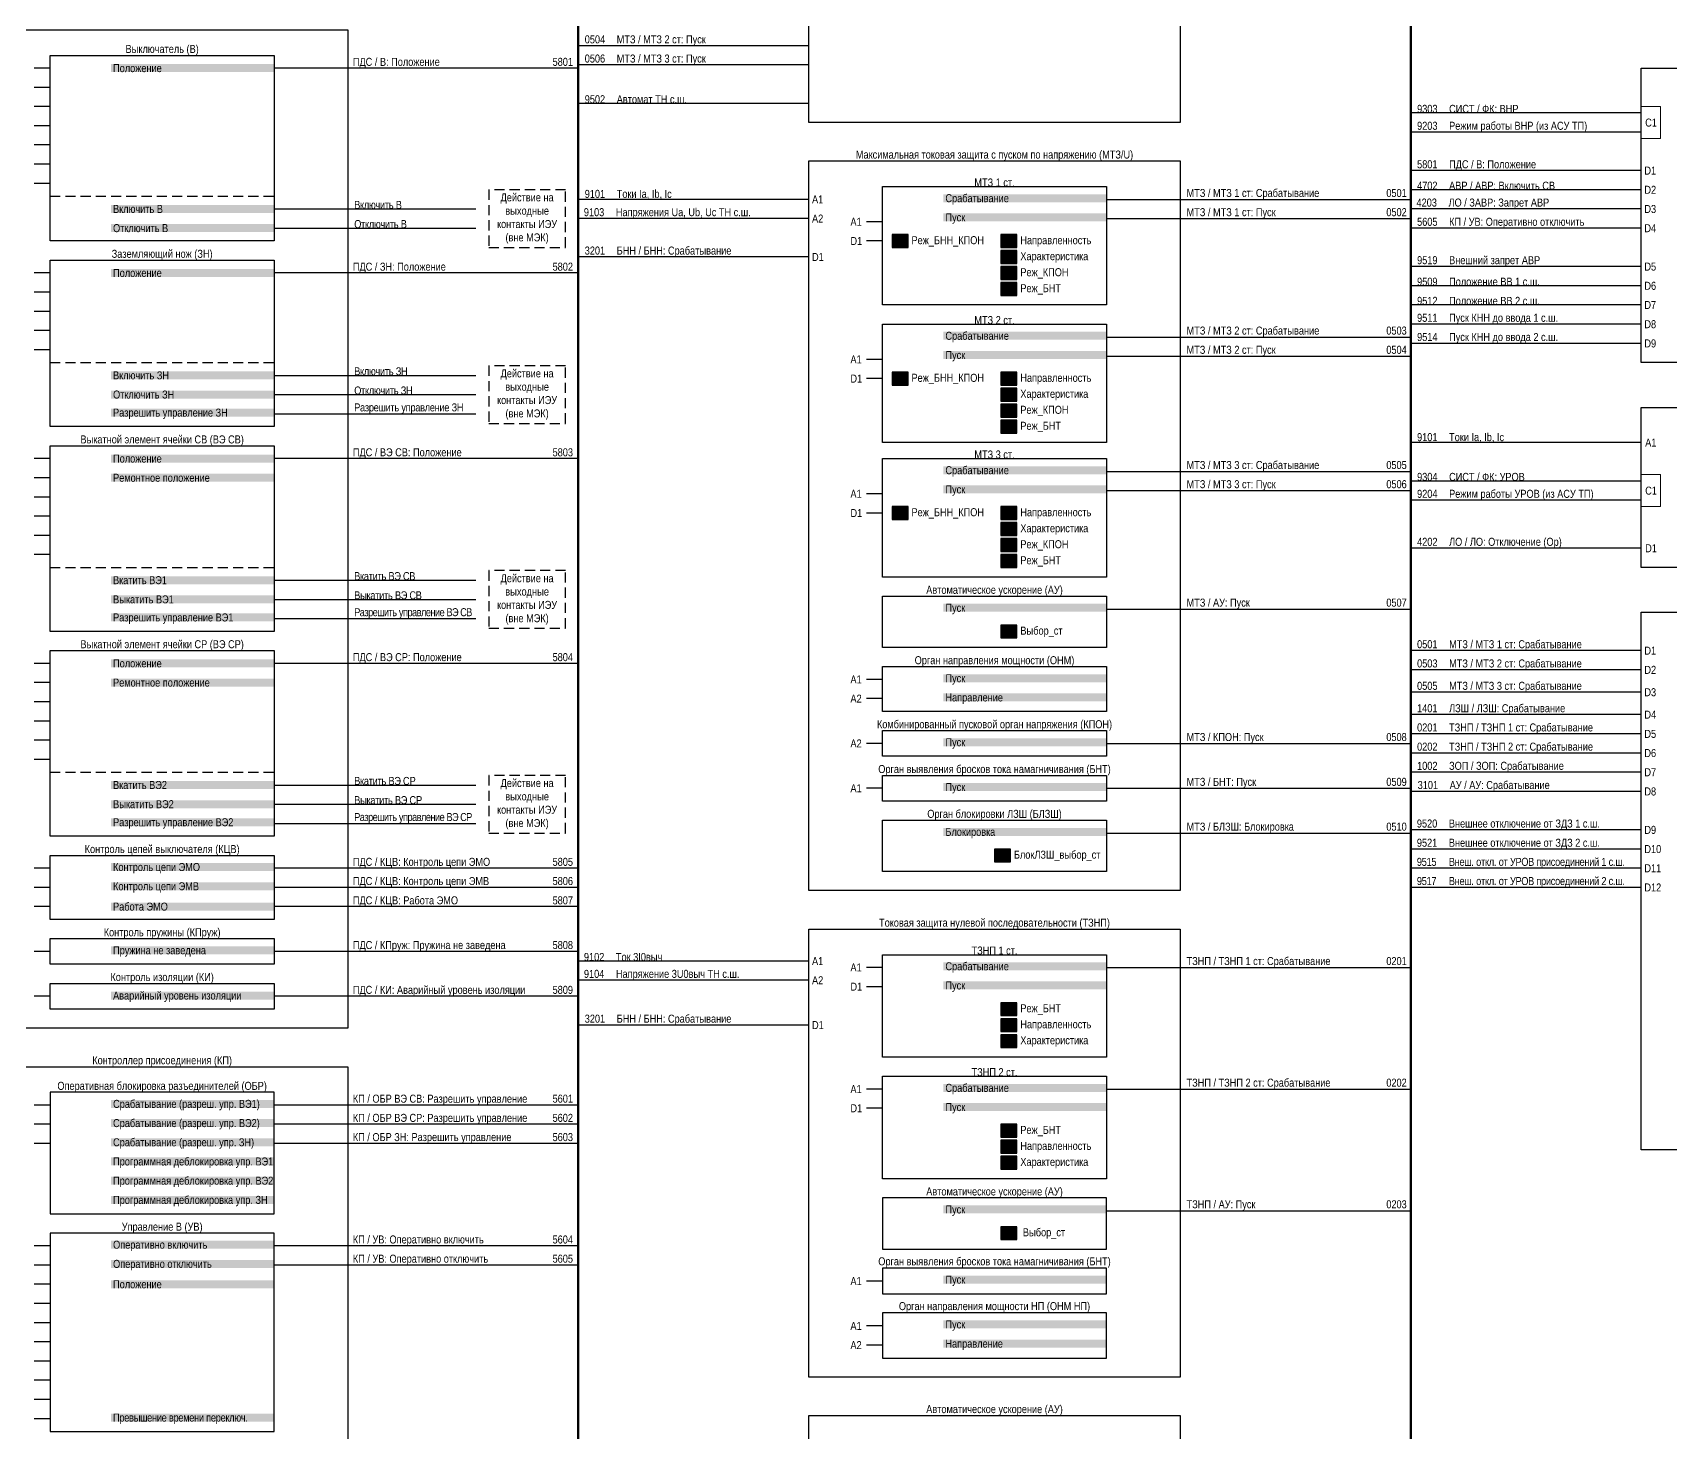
# Model space of a CAD drawing. Header units: millimetres. Extents: x 2179 to 12176, y -20554 to -12004.
# Drawn here: x 3894 to 4405, y -18637 to -18200 of the extents above; entities that cross this region are included whole.
import ezdxf
from ezdxf.enums import TextEntityAlignment as Align

# ---------------------------------------------------------------- set-up
doc = ezdxf.new("R2010")
doc.units = ezdxf.units.MM
doc.linetypes.add('HIDDEN2', pattern=[4.7625, 3.175, -1.5875])
for name, color, linetype, lineweight in [('GOOSE', 224, 'Continuous', 30), ('MMS', 190, 'Continuous', 30), ('Внутренняя шина', 4, 'Continuous', 70), ('Вход-Аналоги', 5, 'Continuous', 30), ('Линии связи', 75, 'Continuous', 30), ('Основная', 7, 'Continuous', 30), ('Сигналы внутр.', 13, 'Continuous', 30), ('Тонкая', 7, 'Continuous', 13), ('Цепи внешние', 134, 'Continuous', 30)]:
    doc.layers.add(name, color=color, linetype=linetype, lineweight=lineweight)
doc.styles.add('Narrow', font='ARIALN.TTF')
doc.styles.add('Табл дан', font='ARIALN.TTF')

# ---------------------------------------------------------------- blocks, each defined once
blk = doc.blocks.new('SW.3')
at = {"true_color": 0xadddf7}
h = blk.add_hatch(color=141, dxfattribs=at)
h.dxf.hatch_style = 1
h.paths.add_polyline_path([(5, 2), (0, 2), (0, -2), (5, -2)])
blk.add_lwpolyline([(5, 2), (0, 2), (0, -2), (5, -2)], close=True)
for points in [[(2, 1), (1, 1)], [(1, 0), (2, 0)], [(3, 0), (2, 1)], [(4, 0), (3, 0)], [(2, -1), (1, -1)]]:
    blk.add_lwpolyline(points)
blk = doc.blocks.new('SW.2')
at = {"true_color": 0xadddf7}
h = blk.add_hatch(color=141, dxfattribs=at)
h.dxf.hatch_style = 1
h.paths.add_polyline_path([(5, 2), (0, 2), (0, -2), (5, -2)])
blk.add_lwpolyline([(5, 2), (0, 2), (0, -2), (5, -2)], close=True)
for points in [[(1, 0), (2, 0)], [(2, 0), (3, 1)], [(3, 0), (4, 0)]]:
    blk.add_lwpolyline(points)

msp = doc.modelspace()

# ---------------------------------------------------------------- linework, layer by layer
at = {"layer": 'Внутренняя шина'}
for points in [[(4064, -18818), (4064, -18063)], [(4324, -18818), (4324, -18063)]]:
    msp.add_lwpolyline(points, dxfattribs=at)
at = {"layer": 'Линии связи', "ltscale": 0.5}
for points in [[(4136, -18204), (4064, -18204)], [(4136, -18210), (4064, -18210)], [(4136, -18222), (4064, -18222)], [(4396, -18243), (4324, -18243)], [(4396, -18249), (4324, -18249)], [(4136, -18252), (4064, -18252)], [(4396, -18279), (4324, -18279)], [(4396, -18285), (4324, -18285)], [(4396, -18291), (4324, -18291)], [(4396, -18297), (4324, -18297)], [(4396, -18361), (4324, -18361)], [(4136, -18490), (4064, -18490)]]:
    msp.add_lwpolyline(points, dxfattribs=at)
at = {"layer": 'Линии связи'}
for points in [[(4064, -18211), (3969, -18211)], [(4396, -18225), (4324, -18225)], [(4396, -18231), (4324, -18231)], [(3969, -18255), (4032, -18255)], [(4229, -18252), (4324, -18252)], [(4396, -18255), (4324, -18255)], [(4136, -18258), (4064, -18258)], [(4229, -18258), (4324, -18258)], [(3969, -18261), (4032, -18261)], [(4396, -18261), (4324, -18261)], [(4136, -18270), (4064, -18270)], [(4064, -18275), (3969, -18275)], [(4396, -18273), (4324, -18273)], [(4229, -18295), (4324, -18295)], [(4229, -18301), (4324, -18301)], [(3969, -18307), (4032, -18307)], [(3969, -18313), (4032, -18313)], [(3969, -18319), (4032, -18319)], [(4396, -18328), (4324, -18328)], [(4064, -18333), (3969, -18333)], [(4229, -18337), (4324, -18337)], [(4396, -18340), (4324, -18340)], [(4229, -18343), (4324, -18343)], [(4396, -18346), (4324, -18346)], [(3969, -18371), (4032, -18371)], [(3969, -18377), (4032, -18377)], [(3969, -18383), (4032, -18383)], [(4229, -18380), (4324, -18380)], [(4396, -18393), (4324, -18393)], [(4064, -18397), (3969, -18397)], [(4396, -18399), (4324, -18399)], [(4396, -18406), (4324, -18406)], [(4396, -18413), (4324, -18413)], [(4229, -18422), (4324, -18422)], [(4396, -18419), (4324, -18419)], [(4396, -18425), (4324, -18425)], [(4396, -18431), (4324, -18431)], [(3969, -18435), (4032, -18435)], [(4229, -18436), (4324, -18436)], [(4396, -18437), (4324, -18437)], [(3969, -18441), (4032, -18441)], [(3969, -18447), (4032, -18447)], [(4396, -18449), (4324, -18449)], [(4229, -18450), (4324, -18450)], [(4396, -18455), (4324, -18455)], [(4064, -18461), (3969, -18461)], [(4396, -18461), (4324, -18461)], [(4064, -18467), (3969, -18467)], [(4396, -18467), (4324, -18467)], [(4064, -18473), (3969, -18473)], [(4064, -18487), (3969, -18487)], [(4229, -18492), (4324, -18492)], [(4136, -18496), (4064, -18496)], [(4064, -18501), (3969, -18501)], [(4136, -18510), (4064, -18510)], [(4229, -18530), (4324, -18530)], [(4064, -18535), (3969, -18535)], [(4064, -18541), (3969, -18541)], [(4064, -18547), (3969, -18547)], [(4229, -18568), (4324, -18568)], [(4064, -18579), (3969, -18579)], [(4064, -18585), (3969, -18585)]]:
    msp.add_lwpolyline(points, dxfattribs=at)
at = {"layer": 'Основная', "linetype": 'HIDDEN2'}
for p, q in [((3899, -18251), (3969, -18251)), ((3899, -18303), (3969, -18303)), ((3899, -18367), (3969, -18367)), ((3899, -18431), (3969, -18431))]:
    msp.add_line(p, q, dxfattribs=at)
at = {"layer": 'Основная'}
for points in [[(4136, -18162), (4252, -18162), (4252, -18228), (4136, -18228)], [(3876, -18199), (3992, -18199), (3992, -18511), (3876, -18511)], [(3899, -18207), (3969, -18207), (3969, -18265), (3899, -18265)], [(4396, -18211), (4512, -18211), (4512, -18303), (4396, -18303)], [(4136, -18240), (4252, -18240), (4252, -18468), (4136, -18468)], [(4159, -18248), (4229, -18248), (4229, -18285), (4159, -18285)], [(3899, -18271), (3969, -18271), (3969, -18323), (3899, -18323)], [(4159, -18291), (4229, -18291), (4229, -18328), (4159, -18328)], [(4396, -18317), (4512, -18317), (4512, -18367), (4396, -18367)], [(3899, -18329), (3969, -18329), (3969, -18387), (3899, -18387)], [(4159, -18333), (4229, -18333), (4229, -18370), (4159, -18370)], [(4159, -18376), (4229, -18376), (4229, -18392), (4159, -18392)], [(4396, -18381), (4512, -18381), (4512, -18549), (4396, -18549)], [(3899, -18393), (3969, -18393), (3969, -18451), (3899, -18451)], [(4159, -18398), (4229, -18398), (4229, -18412), (4159, -18412)], [(4159, -18418), (4229, -18418), (4229, -18426), (4159, -18426)], [(4159, -18432), (4229, -18432), (4229, -18440), (4159, -18440)], [(4159, -18446), (4229, -18446), (4229, -18462), (4159, -18462)], [(3899, -18457), (3969, -18457), (3969, -18477), (3899, -18477)], [(4136, -18480), (4252, -18480), (4252, -18620), (4136, -18620)], [(3899, -18483), (3969, -18483), (3969, -18491), (3899, -18491)], [(4159, -18488), (4229, -18488), (4229, -18520), (4159, -18520)], [(3899, -18497), (3969, -18497), (3969, -18505), (3899, -18505)], [(3876, -18523), (3992, -18523), (3992, -18775), (3876, -18775)], [(4159, -18526), (4229, -18526), (4229, -18558), (4159, -18558)], [(3969, -18531), (3899, -18531), (3899, -18569), (3969, -18569)], [(4229, -18564), (4159, -18564), (4159, -18580), (4229, -18580)], [(3969, -18575), (3899, -18575), (3899, -18637), (3969, -18637)], [(4229, -18586), (4159, -18586), (4159, -18594), (4229, -18594)], [(4229, -18599.91), (4159, -18599.91), (4159, -18614.09), (4229, -18614.09)], [(4136, -18632), (4252, -18632), (4252, -18662), (4136, -18662)]]:
    msp.add_lwpolyline(points, close=True, dxfattribs=at)
for points in [[(3899, -18211), (3894, -18211)], [(3899, -18217), (3894, -18217)], [(3899, -18223), (3894, -18223)], [(3899, -18229), (3894, -18229)], [(3899, -18235), (3894, -18235)], [(3899, -18241), (3894, -18241)], [(3899, -18247), (3894, -18247)], [(4159, -18259), (4154, -18259)], [(4159, -18265), (4154, -18265)], [(3899, -18275), (3894, -18275)], [(3899, -18281), (3894, -18281)], [(3899, -18287), (3894, -18287)], [(3899, -18293), (3894, -18293)], [(3899, -18299), (3894, -18299)], [(4159, -18302), (4154, -18302)], [(4159, -18308), (4154, -18308)], [(3899, -18333), (3894, -18333)], [(3899, -18339), (3894, -18339)], [(3899, -18345), (3894, -18345)], [(4159, -18344), (4154, -18344)], [(3899, -18351), (3894, -18351)], [(4159, -18350), (4154, -18350)], [(3899, -18357), (3894, -18357)], [(3899, -18363), (3894, -18363)], [(3899, -18397), (3894, -18397)], [(3899, -18403), (3894, -18403)], [(4159, -18402), (4154, -18402)], [(4159, -18408), (4154, -18408)], [(3899, -18409), (3894, -18409)], [(3899, -18415), (3894, -18415)], [(3899, -18421), (3894, -18421)], [(4159, -18422), (4154, -18422)], [(3899, -18427), (3894, -18427)], [(4159, -18436), (4154, -18436)], [(3899, -18461), (3894, -18461)], [(3899, -18467), (3894, -18467)], [(3899, -18473), (3894, -18473)], [(3899, -18487), (3894, -18487)], [(4159, -18492), (4154, -18492)], [(4159, -18498), (4154, -18498)], [(3899, -18501), (3894, -18501)], [(4159, -18530), (4154, -18530)], [(3899, -18535), (3894, -18535)], [(4159, -18536), (4154, -18536)], [(3899, -18541), (3894, -18541)], [(3899, -18547), (3894, -18547)], [(3899, -18579), (3894, -18579)], [(3899, -18585), (3894, -18585)], [(3899, -18591), (3894, -18591)], [(4159, -18590), (4154, -18590)], [(3899, -18597), (3894, -18597)], [(3899, -18603), (3894, -18603)], [(4159, -18604), (4154, -18604)], [(3899, -18609), (3894, -18609)], [(4159, -18610), (4154, -18610)], [(3899, -18615), (3894, -18615)], [(3899, -18621), (3894, -18621)], [(3899, -18627), (3894, -18627)], [(3899, -18633), (3894, -18633)]]:
    msp.add_lwpolyline(points, dxfattribs=at)
at = {"layer": 'Основная', "linetype": 'HIDDEN2'}
for points in [[(4036, -18267), (4060, -18267), (4060, -18249), (4036, -18249)], [(4036, -18322), (4060, -18322), (4060, -18304), (4036, -18304)], [(4036, -18386), (4060, -18386), (4060, -18368), (4036, -18368)], [(4036, -18450), (4060, -18450), (4060, -18432), (4036, -18432)]]:
    msp.add_lwpolyline(points, close=True, dxfattribs=at)
at = {"layer": 'Тонкая'}
for points in [[(4396, -18223), (4402, -18223), (4402, -18233), (4396, -18233)], [(4396, -18338), (4402, -18338), (4402, -18348), (4396, -18348)]]:
    msp.add_lwpolyline(points, close=True, dxfattribs=at)

# ---------------------------------------------------------------- block references
at = {"layer": 'Основная'}
for name, p in [('SW.3', (4162, -18265)), ('SW.3', (4196, -18265)), ('SW.3', (4196, -18270)), ('SW.2', (4196, -18275)), ('SW.2', (4196, -18280)), ('SW.3', (4162, -18308)), ('SW.3', (4196, -18308)), ('SW.3', (4196, -18313)), ('SW.2', (4196, -18318)), ('SW.2', (4196, -18323)), ('SW.3', (4162, -18350)), ('SW.3', (4196, -18350)), ('SW.3', (4196, -18355)), ('SW.2', (4196, -18360)), ('SW.2', (4196, -18365)), ('SW.3', (4196, -18387)), ('SW.3', (4194, -18457)), ('SW.2', (4196, -18505)), ('SW.3', (4196, -18510)), ('SW.3', (4196, -18515)), ('SW.2', (4196, -18543)), ('SW.3', (4196, -18548)), ('SW.3', (4196, -18553)), ('SW.3', (4196, -18575))]:
    msp.add_blockref(name, p, dxfattribs=at)

# ---------------------------------------------------------------- texts
at = {"layer": 'GOOSE', "char_height": 2.5, "attachment_point": 7, "style": 'Narrow'}
for s, insert, width in [('9502^IАвтомат ТН с.ш.', (4066, -18222), 58), ('9520^IВнешнее отключение от ЗДЗ 1 с.ш.', (4325.93, -18449), 73.0735), ('9521^IВнешнее отключение от ЗДЗ 2 с.ш.', (4325.93, -18455), 73.0735), ('{\\T0.95;9515^IВнеш. откл. от УРОВ присоединений 1 с.ш.}', (4325.93, -18461), 73.0735), ('{\\T0.95;9517^IВнеш. откл. от УРОВ присоединений 2 с.ш.}', (4325.93, -18467), 73.0735)]:
    msp.add_mtext(s, dxfattribs=dict(at, insert=insert, width=width))
at = {"layer": 'GOOSE', "ltscale": 0.5, "char_height": 2.5, "width": 58, "attachment_point": 7, "style": 'Narrow'}
for s, insert in [('\\pt10,25;9519^IВнешний запрет АВР', (4326, -18273)), ('9509^IПоложение ВВ 1 с.ш.', (4326, -18279)), ('9512^IПоложение ВВ 2 с.ш.', (4326, -18285)), ('9511^IПуск КНН до ввода 1 с.ш.', (4326, -18291)), ('9514^IПуск КНН до ввода 2 с.ш.', (4326, -18297))]:
    msp.add_mtext(s, dxfattribs=dict(at, insert=insert))
at = {"layer": 'MMS', "char_height": 2.5, "attachment_point": 7, "style": 'Narrow'}
for s, insert, width in [('9303^IСИСТ / ФК: ВНР', (4326, -18225), 48), ('9203^IРежим работы ВНР (из АСУ ТП)', (4326, -18231), 70), ('9304^IСИСТ / ФК: УРОВ', (4326, -18340), 48), ('9204^IРежим работы УРОВ (из АСУ ТП)', (4326, -18346), 70)]:
    msp.add_mtext(s, dxfattribs=dict(at, insert=insert, width=width))
at = {"layer": 'Вход-Аналоги', "char_height": 2.5, "attachment_point": 7, "style": 'Narrow'}
for s, insert, width in [('9101^IТоки Ia, Ib, Ic', (4066, -18252), 48), ('9103^IНапряжения Ua, Ub, Uc ТН с.ш.', (4065.73, -18258), 53.2651), ('9101^IТоки Ia, Ib, Ic', (4326, -18328), 48), ('9102^IТок 3I0выч', (4065.75, -18490), 48), ('9104^IНапряжение 3U0выч ТН с.ш.', (4065.75, -18496), 70.25)]:
    msp.add_mtext(s, dxfattribs=dict(at, insert=insert, width=width))
at = {"layer": 'Основная', "style": 'Табл дан'}
for s, p in [('C1', (4397.25, -18228)), ('A1', (4137, -18252)), ('A2', (4137, -18258)), ('A1', (4149, -18259)), ('D1', (4149, -18265)), ('Реж_БНН_КПОН', (4168.07, -18264.75)), ('Направленность', (4202.07, -18264.75)), ('D1', (4137, -18270)), ('Характеристика', (4202.07, -18269.75)), ('Реж_КПОН', (4202.07, -18274.75)), ('D5', (4397, -18273)), ('Реж_БНТ', (4202.07, -18279.75)), ('D6', (4397, -18279)), ('D8', (4397, -18291)), ('D9', (4397, -18297)), ('A1', (4149, -18302)), ('D1', (4149, -18308)), ('Реж_БНН_КПОН', (4168.07, -18307.75)), ('Направленность', (4202.07, -18307.75)), ('Характеристика', (4202.07, -18312.75)), ('Реж_КПОН', (4202.07, -18317.75)), ('Реж_БНТ', (4202.07, -18322.75)), ('A1', (4397.25, -18328)), ('C1', (4397.25, -18343)), ('A1', (4149, -18344)), ('D1', (4149, -18350)), ('Реж_БНН_КПОН', (4168.07, -18349.75)), ('Направленность', (4202.07, -18349.75)), ('Характеристика', (4202.07, -18354.75)), ('Реж_КПОН', (4202.07, -18359.75)), ('D1', (4397.25, -18361)), ('Реж_БНТ', (4202.07, -18364.75)), ('Выбор_ст', (4202.07, -18386.75)), ('D1', (4397, -18393)), ('D2', (4397, -18399)), ('A1', (4149, -18402)), ('A2', (4149, -18408)), ('D3', (4397, -18406)), ('D4', (4397, -18413)), ('D5', (4397, -18419)), ('A2', (4149, -18422)), ('D6', (4397, -18425)), ('D7', (4397, -18431)), ('A1', (4149, -18436)), ('D8', (4397, -18437)), ('D9', (4397, -18449)), ('D10', (4397, -18455)), ('БлокЛЗШ_выбор_ст', (4200.07, -18456.75)), ('D11', (4397, -18461)), ('D12', (4397, -18467)), ('A1', (4137, -18490)), ('A2', (4137, -18496)), ('A1', (4149, -18492)), ('D1', (4149, -18498)), ('Реж_БНТ', (4202.07, -18504.75)), ('D1', (4137, -18510)), ('Направленность', (4202.07, -18509.75)), ('Характеристика', (4202.07, -18514.75)), ('A1', (4149, -18530)), ('D1', (4149, -18536)), ('Реж_БНТ', (4202.07, -18542.75)), ('Направленность', (4202.07, -18547.75)), ('Характеристика', (4202.07, -18552.75)), (' Выбор_ст', (4202.07, -18574.75)), ('A1', (4149, -18590)), ('A1', (4149, -18604)), ('A2', (4149, -18610))]:
    msp.add_text(s, height=2.5, dxfattribs=at).set_placement(p, align=Align.MIDDLE_LEFT)
at = {"layer": 'Основная', "ltscale": 0.5, "style": 'Табл дан'}
for s, p in [('D1', (4397, -18243)), ('D2', (4397, -18249)), ('D3', (4397, -18255)), ('D4', (4397, -18261)), ('D7', (4397, -18285))]:
    msp.add_text(s, height=2.5, dxfattribs=at).set_placement(p, align=Align.MIDDLE_LEFT)
at = {"layer": 'Основная', "char_height": 2.5, "style": 'Narrow'}
for s, insert, width, attachment_point in [('Выключатель (В)', (3934, -18207), 70, 8), ('Максимальная токовая защита с пуском по напряжению (МТЗ/U)', (4194, -18240), 116, 8), ('Действие на выходные контакты ИЭУ (вне МЭК)', (4048, -18258), 24, 5), ('\\A1;МТЗ 1 ст.', (4194, -18248), 70, 8), ('Заземляющий нож (ЗН)', (3934, -18271), 70, 8), ('\\A1;МТЗ 2 ст.', (4194, -18291), 70, 8), ('Действие на выходные контакты ИЭУ (вне МЭК)', (4048, -18313), 24, 5), ('Выкатной элемент ячейки СВ (ВЭ СВ)', (3934, -18329), 70, 8), ('\\A1;МТЗ 3 ст.', (4194, -18333), 70, 8), ('Действие на выходные контакты ИЭУ (вне МЭК)', (4048, -18377), 24, 5), ('Автоматическое ускорение (АУ)', (4194, -18376), 70, 8), ('Выкатной элемент ячейки СР (ВЭ СР)', (3934, -18393), 70, 8), ('Орган направления мощности (ОНМ)', (4194, -18398), 70, 8), ('Комбинированный пусковой орган напряжения (КПОН)', (4194, -18418), 82, 8), ('Орган выявления бросков тока намагничивания (БНТ)', (4194, -18432), 82, 8), ('Действие на выходные контакты ИЭУ (вне МЭК)', (4048, -18441), 24, 5), ('Орган блокировки ЛЗШ (БЛЗШ)', (4194, -18446), 70, 8), ('Контроль цепей выключателя (КЦВ)', (3934, -18457), 70, 8), ('Контроль пружины (КПруж)', (3934, -18483), 70, 8), ('Токовая защита нулевой последовательности (ТЗНП)', (4194, -18480), 116, 8), ('\\A1;ТЗНП 1 ст.', (4194, -18488), 70, 8), ('Контроль изоляции (КИ)', (3934, -18497), 70, 8), ('Контроллер присоединения (КП)', (3934, -18523), 116, 8), ('\\A1;ТЗНП 2 ст.', (4194, -18526), 70, 8), ('Оперативная блокировка разъединителей (ОБР)', (3934, -18531), 70, 8), ('Автоматическое ускорение (АУ)', (4194, -18564), 70, 8), ('Управление В (УВ)', (3934, -18575), 70, 8), ('Орган выявления бросков тока намагничивания (БНТ)', (4194, -18585.82), 74, 8), ('Орган направления мощности НП (ОНМ НП)', (4194, -18599.82), 70, 8), ('Автоматическое ускорение (АУ)', (4194, -18632), 116, 8)]:
    msp.add_mtext(s, dxfattribs=dict(at, insert=insert, width=width, attachment_point=attachment_point))
at = {"layer": 'Основная', "char_height": 2.5, "width": 51, "attachment_point": 4, "style": 'Narrow', "bg_fill": 1, "box_fill_scale": 1, "bg_fill_color": 9, "bg_fill_transparency": 0}
for s, insert in [('\\pl0.67568;Положение', (3918, -18211)), ('\\pl0.67568;Включить В', (3918, -18255)), ('\\pl0.67568;Срабатывание', (4178, -18252)), ('\\pl0.67568;Отключить В', (3918, -18261)), ('\\pl0.67568;Пуск', (4178, -18258)), ('\\pl0.67568;Положение', (3918, -18275)), ('\\pl0.67568;Срабатывание', (4178, -18295)), ('\\pl0.67568;Пуск', (4178, -18301)), ('\\pl0.67568;Включить ЗН', (3918, -18307)), ('\\pl0.67568;Отключить ЗН', (3918, -18313)), ('\\pl0.67568;Разрешить управление ЗН', (3918, -18319)), ('\\pl0.67568;Положение', (3918, -18333)), ('\\pl0.67568;Срабатывание', (4178, -18337)), ('\\pl0.67568;Ремонтное положение', (3918, -18339)), ('\\pl0.67568;Пуск', (4178, -18343)), ('\\pl0.67568;Вкатить ВЭ1', (3918, -18371)), ('\\pl0.67568;Выкатить ВЭ1', (3918, -18377)), ('\\pl0.67568;Разрешить управление ВЭ1', (3918, -18383)), ('\\pl0.67568;Пуск', (4178, -18380)), ('\\pl0.67568;Положение', (3918, -18397)), ('\\pl0.67568;Ремонтное положение', (3918, -18403)), ('\\pl0.67568;Пуск', (4178, -18402)), ('\\pl0.67568;Направление', (4178, -18408)), ('\\pl0.67568;Пуск', (4178, -18422)), ('\\pl0.67568;Вкатить ВЭ2', (3918, -18435)), ('\\pl0.67568;Пуск', (4178, -18436)), ('\\pl0.67568;Выкатить ВЭ2', (3918, -18441)), ('\\pl0.67568;Разрешить управление ВЭ2', (3918, -18447)), ('\\pl0.67568;Блокировка', (4178, -18450)), ('\\pl0.67568;Контроль цепи ЭМО', (3918, -18461)), ('\\pl0.67568;Контроль цепи ЭМВ', (3918, -18467)), ('\\pl0.67568;Работа ЭМО', (3918, -18473)), ('\\pl0.67568;Пружина не заведена', (3918, -18487)), ('\\pl0.67568;Срабатывание', (4178, -18492)), ('\\pl0.67568;Аварийный уровень изоляции', (3918, -18501.15)), ('\\pl0.67568;Пуск', (4178, -18498)), ('\\pl0.67568;Срабатывание', (4178, -18530)), ('\\pl0.67568;Срабатывание (разреш. упр. ВЭ1)', (3918, -18535)), ('\\pl0.67568;Пуск', (4178, -18536)), ('\\pl0.67568;Срабатывание (разреш. упр. ВЭ2)', (3918, -18541)), ('\\pl0.67568;Срабатывание (разреш. упр. ЗН)', (3918, -18547)), ('\\pl0.67568;Программная деблокировка упр. ВЭ1', (3918, -18553)), ('\\pl0.67568;Программная деблокировка упр. ВЭ2', (3918, -18559)), ('\\pl0.67568;Программная деблокировка упр. ЗН', (3918, -18565)), ('\\pl0.67568;Пуск', (4178, -18568)), ('\\pl0.67568;Оперативно включить', (3918, -18579)), ('\\pl0.67568;Оперативно отключить', (3918, -18585)), ('\\pl0.67568;Положение', (3918, -18591)), ('\\pl0.67568;Пуск', (4178, -18589.91)), ('\\pl0.67568;Пуск', (4178, -18603.91)), ('\\pl0.67568;Направление', (4178, -18609.91)), ('\\pl0.67568;{\\T0.95;Превышение времени переключ.}', (3918, -18633.02))]:
    msp.add_mtext(s, dxfattribs=dict(at, insert=insert))
at = {"layer": 'Сигналы внутр.', "char_height": 2.5, "attachment_point": 7}
for s, insert, width, style in [('0504^IМТЗ / {\\A1;МТЗ 2 ст: Пуск}', (4066, -18204), 58, 'Narrow'), ('ПДС / В: Положение^I^I^I^I   5801^I', (3993.57, -18211), 70.43, 'Табл дан'), ('0506^IМТЗ / {\\A1;МТЗ 3 ст: Пуск}', (4066, -18210), 58, 'Narrow'), ('МТЗ / {\\A1;МТЗ 1 ст: Срабатывание^I^I   }0501^I', (4254, -18252), 70, 'Табл дан'), ('МТЗ / {\\A1;МТЗ 1 ст: Пуск^I^I^I^I   }0502', (4254, -18258), 70, 'Табл дан'), ('4203^IЛО / ЗАВР: Запрет АВР', (4325.82, -18255), 63, 'Narrow'), ('5605^IКП / УВ: Оперативно отключить', (4326, -18261), 70, 'Narrow'), ('3201^IБНН / БНН: Срабатывание', (4066, -18270), 70, 'Narrow'), ('ПДС / ЗН: Положение^I^I^I^I   5802^I', (3993.57, -18275), 70.43, 'Табл дан'), ('МТЗ / {\\A1;МТЗ 2 ст: Срабатывание^I^I   }0503', (4254, -18295), 70, 'Табл дан'), ('МТЗ / {\\A1;МТЗ 2 ст: Пуск^I^I^I^I   }0504^I', (4254, -18301), 70, 'Табл дан'), ('ПДС / ВЭ СВ: Положение^I^I^I   5803^I', (3993.57, -18333), 70.43, 'Табл дан'), ('МТЗ / {\\A1;МТЗ 3 ст: Срабатывание^I^I   }0505^I', (4254, -18337), 70, 'Табл дан'), ('МТЗ / {\\A1;МТЗ 3 ст: Пуск^I^I^I^I   }0506^I', (4254, -18343), 70, 'Табл дан'), ('МТЗ / АУ: Пуск^I^I^I^I   ^I   0507^I', (4254, -18380), 70, 'Табл дан'), ('0501^IМТЗ / {\\A1;МТЗ 1 ст: Срабатывание}', (4326, -18393), 70, 'Narrow'), ('ПДС / ВЭ СР: Положение^I^I^I   5804', (3993.57, -18397), 70.43, 'Табл дан'), ('0503^IМТЗ / {\\A1;МТЗ 2 ст: Срабатывание}', (4326, -18399), 70, 'Narrow'), ('0505^IМТЗ / {\\A1;МТЗ 3 ст: Срабатывание}', (4326, -18406), 70, 'Narrow'), ('1401^IЛЗШ / ЛЗШ: Срабатывание', (4326, -18413), 48, 'Narrow'), ('МТЗ / КПОН: Пуск^I^I^I  ^I   0508^I', (4254, -18422), 70, 'Табл дан'), ('0201^IТЗНП / {\\A1;ТЗНП 1 ст: }Срабатывание', (4326, -18419), 70, 'Narrow'), ('0202^IТЗНП / {\\A1;ТЗНП 2 ст: }Срабатывание', (4326, -18425), 70, 'Narrow'), ('1002^IЗОП / ЗОП: Срабатывание', (4326, -18431), 48, 'Narrow'), ('МТЗ / БНТ: Пуск^I^I^I^I   0509^I', (4254, -18436), 70, 'Табл дан'), ('3101^IАУ / АУ: Срабатывание', (4326.18, -18437), 49, 'Табл дан'), ('МТЗ / БЛЗШ: Блокировка^I^I   ^I   0510^I', (4254, -18450), 70, 'Табл дан'), ('ПДС / КЦВ: Контроль цепи ЭМО^I^I   5805', (3993.57, -18461), 70.43, 'Табл дан'), ('ПДС / КЦВ: Контроль цепи ЭМВ^I^I   5806', (3993.57, -18467), 70.43, 'Табл дан'), ('ПДС / КЦВ: Работа ЭМО^I^I^I   5807', (3993.57, -18473), 70.43, 'Табл дан'), ('ПДС / КПруж: Пружина не заведена^I^I   5808', (3993.57, -18487), 70.43, 'Табл дан'), ('ТЗНП / {\\A1;ТЗНП 1 ст: }Срабатывание^I^I   0201^I', (4254, -18492), 70, 'Табл дан'), ('ПДС / КИ: Аварийный уровень изоляции^I   5809', (3993.57, -18501), 70.43, 'Табл дан'), ('3201^IБНН / БНН: Срабатывание', (4066, -18510), 70, 'Narrow'), ('ТЗНП / {\\A1;ТЗНП 2 ст: }Срабатывание^I^I   0202^I', (4254, -18530), 70, 'Табл дан'), ('КП / ОБР ВЭ СВ: Разрешить управление^I   5601^I', (3993.57, -18535), 70.43, 'Табл дан'), ('КП / ОБР ВЭ СР: Разрешить управление^I   5602^I', (3993.57, -18541), 70.43, 'Табл дан'), ('КП / ОБР ЗН: Разрешить управление^I^I   5603^I', (3993.57, -18547), 70.43, 'Табл дан'), ('ТЗНП / АУ{\\A1;: }Пуск^I^I^I^I   0203^I', (4254, -18568), 70, 'Табл дан'), ('КП / УВ: Оперативно включить^I   ^I   5604^I', (3993.57, -18579), 70.43, 'Табл дан'), ('КП / УВ: Оперативно отключить^I   ^I   5605^I', (3993.57, -18585), 70.43, 'Табл дан')]:
    msp.add_mtext(s, dxfattribs=dict(at, insert=insert, width=width, style=style))
at = {"layer": 'Сигналы внутр.', "ltscale": 0.5, "char_height": 2.5, "width": 58, "attachment_point": 7, "style": 'Narrow'}
for s, insert in [('5801^IПДС / В: Положение', (4326, -18243)), ('4702^IАВР / АВР: Включить СВ', (4326, -18249)), ('4202^IЛО / ЛО: Отключение (Op)', (4326, -18361))]:
    msp.add_mtext(s, dxfattribs=dict(at, insert=insert))
at = {"layer": 'Цепи внешние', "char_height": 2.5, "width": 71, "attachment_point": 7, "style": 'Табл дан'}
for s, insert in [('{\\T0.95;Включить В}', (3994, -18255)), ('{\\T0.95;Отключить В}', (3994, -18261)), ('{\\T0.95;Включить ЗН}', (3994, -18307)), ('{\\T0.95;Отключить ЗН}', (3994, -18313)), ('{\\T0.95;Разрешить управление ЗН}', (3994, -18319)), ('{\\T0.95;Вкатить ВЭ СВ}', (3994, -18371)), ('{\\T0.95;Выкатить ВЭ СВ}', (3994, -18377)), ('{\\T0.9;Разрешить управление ВЭ СВ}', (3994, -18383)), ('{\\T0.95;Вкатить ВЭ }СР', (3994, -18435)), ('{\\T0.95;Выкатить ВЭ }СР', (3994, -18441)), ('{\\T0.9;Разрешить управление ВЭ СР}', (3994, -18447))]:
    msp.add_mtext(s, dxfattribs=dict(at, insert=insert))

doc.saveas('drawing.dxf')
